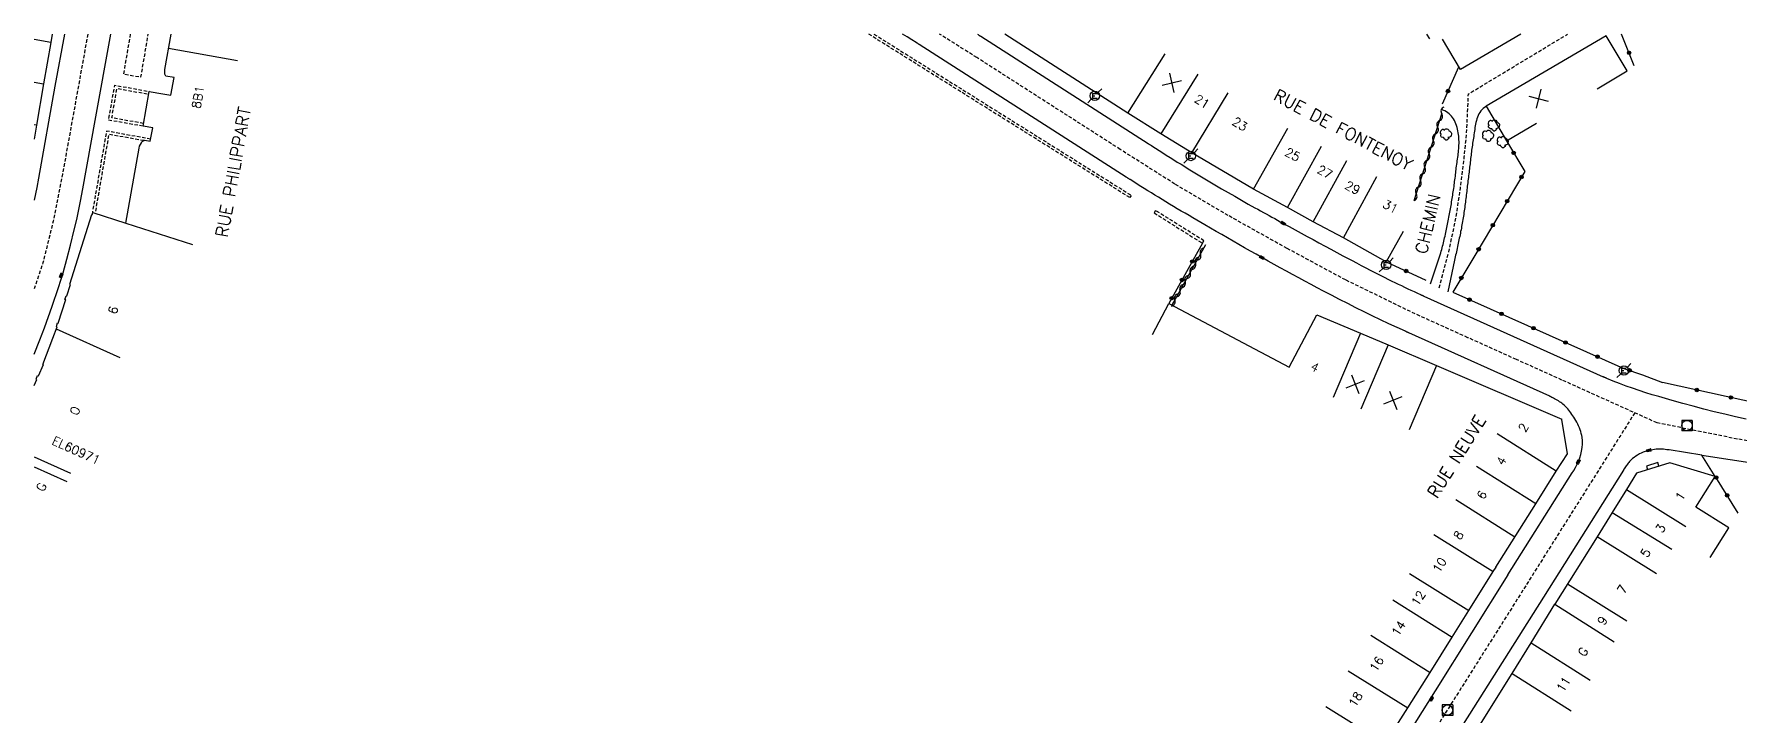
# Model space of a CAD drawing. Header units: millimetres. Extents: x 84999 to 86000, y 139000 to 140000.
# Drawn here: x 85000 to 85243.6, y 139902.6 to 140000 of the extents above; entities that cross this region are included whole.
import ezdxf
from ezdxf.enums import TextEntityAlignment as Align

# ---------------------------------------------------------------- set-up
doc = ezdxf.new("R2010")
doc.units = ezdxf.units.MM
doc.linetypes.add('DASHED', pattern=[0.75, 0.5, -0.25])
doc.layers.get('0').update_dxf_attribs({"linetype": 'CONTINUOUS'})
for name, color, linetype in [('W0001', 6, 'DASHED'), ('W0008', 7, 'CONTINUOUS'), ('W0100', 7, 'CONTINUOUS'), ('W0112', 1, 'DASHED'), ('W0300', 7, 'CONTINUOUS'), ('W0310', 3, 'CONTINUOUS'), ('W0322', 7, 'CONTINUOUS'), ('W0400', 7, 'CONTINUOUS'), ('W0420', 7, 'CONTINUOUS'), ('W0471', 7, 'CONTINUOUS'), ('W0984', 7, 'CONTINUOUS'), ('W0989', 7, 'CONTINUOUS'), ('W0991', 7, 'CONTINUOUS'), ('W1102', 7, 'CONTINUOUS')]:
    doc.layers.add(name, color=color, linetype=linetype)
doc.styles.get("Standard").update_dxf_attribs({"font": 'romans.shx', "width": 0.85})

# ---------------------------------------------------------------- blocks, each defined once
blk = doc.blocks.new('T420')
for p, q in [((0.75, 0.75), (-0.75, 0.75)), ((-0.75, 0.75), (-0.75, -0.75)), ((0.75, 0.75), (0.75, -0.75)), ((0.75, -0.75), (-0.75, -0.75))]:
    blk.add_line(p, q)
blk.add_ellipse((0, 0), major_axis=(-0.53, 0.53), ratio=1, start_param=3.926991, end_param=10.210176)
blk = doc.blocks.new('T400')
for p, q in [((-0.15, 0.3), (0.15, 0.3)), ((-0.15, -0.25), (-0.15, 0.3)), ((-0.15, 0.15), (0.15, 0.15)), ((-0.15, 0), (0.15, 0)), ((0.15, 0.3), (0.15, -0.25)), ((-0.15, -0.15), (0.15, -0.15)), ((-0.15, -0.25), (-0.15, -0.3)), ((-0.15, -0.3), (0.15, -0.3)), ((0.15, -0.3), (0.15, -0.25))]:
    blk.add_line(p, q)
blk = doc.blocks.new('t322o')
at = {"color": 0, "linetype": 'Continuous'}
for radius in [0.25, 0.15]:
    blk.add_circle((0, 0), radius, dxfattribs=at)
blk = doc.blocks.new('t310o')
at = {"color": 0, "linetype": 'Continuous'}
for centre, start, end in [((-0.5, 0.38), 216.8699, 323.1304), ((0.5, -0.37), 36.8699, 143.1303)]:
    blk.add_arc(centre, 0.625, start, end, dxfattribs=at)
blk = doc.blocks.new('T471')
for p, q in [((-0.333334, 0.333334), (-0.333334, -0.333334)), ((-0.333334, 0.333334), (0.333334, 0.333334)), ((-0.333334, 0), (0, 0)), ((0.500001, 0.500001), (1.000002, 1.000002)), ((-0.500001, -0.500001), (-1.000002, -1.000002)), ((-0.333334, -0.333334), (0.333334, -0.333334))]:
    blk.add_line(p, q)
blk.add_ellipse((0, 0), major_axis=(0.471405, 0.471405), ratio=1, start_param=5.4977871438, end_param=11.780972451)
blk = doc.blocks.new('t991o')
at = {"color": 0, "linetype": 'Continuous'}
for p, q in [((-1, 1), (1, -1)), ((-1, -1), (1, 1))]:
    blk.add_line(p, q, dxfattribs=at)
blk = doc.blocks.new('T300')
for p, q in [((-0.8, 0.51), (-0.86, 0.34)), ((-0.86, 0.34), (-0.86, 0.17)), ((-0.86, 0.17), (-0.74, 0.06)), ((-0.69, 0.63), (-0.8, 0.51)), ((-0.8, -0.06), (-0.74, 0.06)), ((-0.74, 0.06), (-0.69, 0.11)), ((-0.57, 0.69), (-0.69, 0.63)), ((-0.46, 0.69), (-0.57, 0.69)), ((-0.29, 0.63), (-0.46, 0.69)), ((-0.29, 0.63), (-0.17, 0.74)), ((-0.23, 0.57), (-0.29, 0.63)), ((-0.17, 0.74), (-0.06, 0.8)), ((-0.06, 0.8), (0.06, 0.8)), ((0.06, 0.8), (0.23, 0.74)), ((0.23, 0.74), (0.34, 0.63)), ((0.34, 0.63), (0.4, 0.51)), ((0.46, 0.46), (0.34, 0.46)), ((0.4, 0.51), (0.4, 0.46)), ((0.57, 0.4), (0.46, 0.46)), ((0.57, 0.4), (0.69, 0.29)), ((0.69, 0.29), (0.74, 0.17)), ((0.74, 0.06), (0.69, -0.17)), ((0.74, 0.17), (0.74, 0.06)), ((-0.8, -0.17), (-0.8, -0.06)), ((-0.8, -0.23), (-0.8, -0.17)), ((-0.74, -0.34), (-0.8, -0.23)), ((-0.69, -0.4), (-0.74, -0.34)), ((-0.51, -0.46), (-0.69, -0.4)), ((-0.4, -0.46), (-0.51, -0.46)), ((-0.4, -0.46), (-0.34, -0.46)), ((-0.34, -0.46), (-0.34, -0.4)), ((-0.34, -0.51), (-0.34, -0.46)), ((-0.29, -0.63), (-0.34, -0.51)), ((-0.17, -0.74), (-0.29, -0.63)), ((-0.06, -0.8), (-0.17, -0.74)), ((0.06, -0.8), (-0.06, -0.8)), ((0.17, -0.74), (0.06, -0.8)), ((0.23, -0.69), (0.17, -0.74)), ((0.29, -0.46), (0.23, -0.46)), ((0.29, -0.63), (0.23, -0.69)), ((0.46, -0.4), (0.29, -0.46)), ((0.34, -0.51), (0.29, -0.63)), ((0.34, -0.51), (0.34, -0.46)), ((0.57, -0.34), (0.46, -0.4)), ((0.63, -0.29), (0.57, -0.34)), ((0.69, -0.17), (0.63, -0.29))]:
    blk.add_line(p, q)

msp = doc.modelspace()

# ---------------------------------------------------------------- linework, layer by layer
at = {"layer": 'W0001', "flags": 128}
for points in [[(85007.66, 140000), (85004.05, 139979.99), (85002.73, 139973.3), (85001.25, 139967.32), (85000, 139963.64)], [(85200.64, 139963.76), (85202, 139968.88), (85203.06, 139973.89), (85203.67, 139978.01), (85204.21, 139982.4), (85204.54, 139985.63), (85204.81, 139991.45), (85218.97, 140000)], [(85212.99, 139921.19), (85159.14, 139835.91), (85128.05, 139786.12), (85115.91, 139766.75), (85088.11, 139722.46), (85058.79, 139675.95)]]:
    msp.add_lwpolyline(points, dxfattribs=at)
at = {"layer": 'W0001'}
for points in [[(85249.09, 139941.12), (85243.22, 139942.16), (85231.75, 139944.47), (85218.16, 139950.59), (85211.66, 139953.52), (85204.74, 139956.64), (85197.22, 139960.03), (85187.29, 139964.88), (85178.92, 139969.38), (85170.51, 139974.09), (85162.88, 139978.59), (85155.1, 139983.52), (85147.55, 139988.36), (85134.62, 139996.64), (85129.3, 140000)], [(85228.56, 139945.91), (85212.99, 139921.19)]]:
    msp.add_lwpolyline(points, dxfattribs=at)
at = {"layer": 'W0008', "flags": 128}
for points in [[(85000, 139954.29), (85000.83, 139956.33), (85001.49, 139958.06), (85002.6, 139961.15), (85003.49, 139963.8), (85004.13, 139965.88), (85004.68, 139967.86), (85005.2, 139969.87), (85005.74, 139972.06), (85006.08, 139973.54), (85006.62, 139976.12), (85006.97, 139977.92), (85008.73, 139987.68), (85010.95, 140000)], [(85004.35, 140000), (85002.98, 139992.56), (85000.62, 139979.41), (85000.37, 139978.08), (85000, 139976.29)], [(85199.41, 139964.31), (85200.88, 139968.75), (85200.94, 139968.99), (85201.01, 139969.23), (85201.07, 139969.48), (85201.13, 139969.72), (85201.19, 139969.96), (85201.24, 139970.2), (85201.3, 139970.44), (85201.36, 139970.68), (85201.41, 139970.92), (85201.47, 139971.16), (85201.52, 139971.41), (85201.58, 139971.65), (85201.63, 139971.89), (85201.68, 139972.13), (85201.73, 139972.38), (85201.78, 139972.62), (85201.83, 139972.86), (85201.88, 139973.11), (85201.93, 139973.35), (85201.98, 139973.59), (85202.03, 139973.84), (85202.07, 139974.08), (85202.12, 139974.32), (85202.16, 139974.57), (85202.2, 139974.81), (85202.25, 139975.05), (85202.29, 139975.29), (85202.33, 139975.54), (85202.37, 139975.78), (85202.41, 139976.02), (85202.45, 139976.27), (85202.49, 139976.51), (85202.53, 139976.75), (85202.57, 139977), (85202.6, 139977.24), (85202.64, 139977.49), (85202.68, 139977.73), (85202.71, 139977.97), (85202.75, 139978.22), (85202.78, 139978.46), (85202.81, 139978.71), (85202.84, 139978.95), (85202.88, 139979.2), (85202.91, 139979.44), (85202.94, 139979.69), (85202.97, 139979.93), (85203, 139980.18), (85203.03, 139980.42), (85203.05, 139980.67), (85203.08, 139980.91), (85203.12, 139981.16), (85203.15, 139981.41), (85203.18, 139981.66), (85203.22, 139981.91), (85203.26, 139982.15), (85203.29, 139982.4), (85203.32, 139982.65), (85203.35, 139982.9), (85203.38, 139983.15), (85203.41, 139983.39), (85203.43, 139983.64), (85203.45, 139983.89), (85203.46, 139984.14), (85203.47, 139984.39), (85203.47, 139984.64), (85203.46, 139984.89), (85203.44, 139985.15), (85203.42, 139985.4), (85203.39, 139985.66), (85203.35, 139985.92), (85203.3, 139986.18), (85203.24, 139986.43), (85203.18, 139986.68), (85203.1, 139986.93), (85203.01, 139987.17), (85202.91, 139987.41), (85202.8, 139987.65), (85202.67, 139987.88), (85202.53, 139988.09), (85202.39, 139988.28), (85202.22, 139988.46), (85202.05, 139988.62), (85201.86, 139988.77), (85201.66, 139988.91), (85201.42, 139989.04), (85201.16, 139989.14), (85200.89, 139989.19)], [(85207.33, 139989.68), (85207.12, 139989.54), (85206.92, 139989.38), (85206.75, 139989.21), (85206.59, 139989.02), (85206.44, 139988.82), (85206.31, 139988.6), (85206.2, 139988.36), (85206.1, 139988.12), (85206.01, 139987.88), (85205.94, 139987.64), (85205.88, 139987.39), (85205.82, 139987.14), (85205.78, 139986.89), (85205.74, 139986.64), (85205.7, 139986.39), (85205.67, 139986.13), (85205.64, 139985.88), (85205.6, 139985.63), (85205.56, 139985.37), (85205.52, 139985.12), (85205.48, 139984.88), (85205.44, 139984.64), (85205.4, 139984.4), (85205.37, 139984.16), (85205.33, 139983.91), (85205.3, 139983.67), (85205.27, 139983.43), (85205.24, 139983.19), (85205.21, 139982.94), (85205.18, 139982.7), (85205.15, 139982.46), (85205.12, 139982.21), (85205.09, 139981.97), (85205.07, 139981.73), (85205.04, 139981.49), (85205.01, 139981.24), (85204.98, 139981), (85204.96, 139980.76), (85204.93, 139980.51), (85204.9, 139980.27), (85204.87, 139980.03), (85204.83, 139979.78), (85204.8, 139979.53), (85204.77, 139979.27), (85204.74, 139979.02), (85204.71, 139978.77), (85204.68, 139978.52), (85204.65, 139978.27), (85204.62, 139978.02), (85204.59, 139977.76), (85204.56, 139977.51), (85204.53, 139977.26), (85204.5, 139977.01), (85204.47, 139976.76), (85204.44, 139976.51), (85204.41, 139976.25), (85204.38, 139976), (85204.34, 139975.75), (85204.31, 139975.5), (85204.28, 139975.25), (85204.24, 139975), (85204.21, 139974.75), (85204.17, 139974.5), (85204.13, 139974.25), (85204.09, 139974), (85204.05, 139973.75), (85204.01, 139973.5), (85203.97, 139973.25), (85203.93, 139973.01), (85203.88, 139972.77), (85203.84, 139972.53), (85203.8, 139972.29), (85203.75, 139972.04), (85203.7, 139971.8), (85203.66, 139971.56), (85203.61, 139971.32), (85203.56, 139971.08), (85203.51, 139970.84), (85203.46, 139970.6), (85203.41, 139970.36), (85203.36, 139970.12), (85203.31, 139969.88), (85203.26, 139969.64), (85203.2, 139969.4), (85203.15, 139969.16), (85203.09, 139968.92), (85203.04, 139968.68), (85202.98, 139968.44), (85202.92, 139968.2), (85202.87, 139967.96), (85202.81, 139967.73), (85201.88, 139963.21)], [(85210.45, 139922.78), (85200.06, 139906.19), (85176.26, 139868.36)], [(85215.54, 139919.58), (85204.07, 139901.46), (85180.26, 139863.51), (85157.01, 139826.51), (85126.35, 139777.66), (85112.83, 139756.23), (85097.36, 139731.57), (85097.25, 139731.35), (85097.18, 139731.13), (85097.12, 139730.75), (85097.11, 139730.38), (85097.13, 139730.15), (85097.19, 139729.93), (85097.33, 139729.57), (85097.5, 139729.22), (85097.63, 139729.03), (85097.78, 139728.86), (85098.02, 139728.66), (85098.28, 139728.49)]]:
    msp.add_lwpolyline(points, dxfattribs=at)
at = {"layer": 'W0008'}
for points in [[(85155.94, 139979.58), (85126.37, 139998.53), (85126.33, 139998.56), (85126.28, 139998.58), (85126.24, 139998.61), (85126.2, 139998.64), (85126.16, 139998.66), (85126.12, 139998.69), (85126.09, 139998.72), (85126.05, 139998.73), (85126, 139998.77), (85125.96, 139998.8), (85125.31, 139999.2), (85124.66, 139999.61), (85124.02, 140000)], [(85134.72, 140000), (85134.79, 139999.94), (85134.91, 139999.84), (85134.94, 139999.83), (85134.96, 139999.81), (85134.99, 139999.8), (85135.02, 139999.78), (85135.04, 139999.77), (85135.07, 139999.75), (85135.09, 139999.73), (85135.12, 139999.72), (85135.15, 139999.7), (85135.17, 139999.69), (85135.17, 139999.69), (85159.08, 139984.38), (85159.13, 139984.33), (85159.18, 139984.3), (85159.23, 139984.27), (85159.29, 139984.23), (85159.34, 139984.2), (85159.39, 139984.17), (85159.44, 139984.14), (85159.49, 139984.11), (85159.54, 139984.08), (85159.59, 139984.05), (85160.11, 139983.7), (85160.63, 139983.38), (85161.16, 139983.05), (85161.67, 139982.72), (85162.2, 139982.38), (85162.72, 139982.05), (85163.24, 139981.72), (85163.77, 139981.41), (85164.29, 139981.08), (85164.81, 139980.75), (85164.81, 139980.75), (85165.76, 139980.17), (85166.7, 139979.61), (85167.65, 139979.05), (85168.59, 139978.48), (85169.55, 139977.92), (85170.5, 139977.38), (85171.45, 139976.83), (85172.41, 139976.28), (85173.37, 139975.73), (85174.33, 139975.2), (85174.33, 139975.2), (85174.73, 139974.98), (85175.13, 139974.75), (85175.54, 139974.53), (85175.94, 139974.31), (85176.34, 139974.09), (85176.74, 139973.86), (85177.15, 139973.64), (85177.55, 139973.42), (85177.95, 139973.2), (85178.35, 139972.97), (85178.35, 139972.97), (85179.2, 139972.52), (85180.05, 139972.05), (85180.91, 139971.58), (85181.77, 139971.11), (85182.62, 139970.64), (85183.47, 139970.19), (85184.33, 139969.72), (85185.18, 139969.27), (85186.04, 139968.8), (85186.89, 139968.34), (85186.89, 139968.34), (85187.54, 139968), (85188.19, 139967.66), (85188.84, 139967.31), (85189.49, 139966.97), (85190.14, 139966.62), (85190.8, 139966.28), (85191.45, 139965.95), (85192.1, 139965.61), (85192.76, 139965.28), (85193.41, 139964.95), (85193.87, 139964.73), (85194.32, 139964.52), (85194.78, 139964.3), (85195.23, 139964.08), (85195.69, 139963.86), (85196.15, 139963.64), (85196.6, 139963.44), (85197.06, 139963.22), (85197.52, 139963.02), (85197.98, 139962.8), (85198.02, 139962.78), (85198.08, 139962.75), (85198.12, 139962.73), (85198.17, 139962.72), (85198.22, 139962.69), (85198.27, 139962.67), (85198.31, 139962.66), (85198.36, 139962.62), (85198.41, 139962.61), (85198.46, 139962.58), (85198.46, 139962.58), (85224.05, 139951.06)], [(85210.45, 139922.78), (85219.64, 139937.34), (85219.66, 139937.38), (85219.68, 139937.42), (85219.7, 139937.45), (85219.73, 139937.48), (85219.74, 139937.52), (85219.77, 139937.55), (85219.79, 139937.58), (85219.81, 139937.62), (85219.83, 139937.66), (85219.85, 139937.69), (85220.09, 139938.11), (85220.32, 139938.56), (85220.52, 139939.02), (85220.7, 139939.48), (85220.85, 139939.97), (85220.97, 139940.45), (85221.05, 139940.94), (85221.09, 139941.44), (85221.09, 139941.92), (85221.04, 139942.41), (85221.04, 139942.41), (85220.99, 139942.69), (85220.93, 139942.97), (85220.85, 139943.23), (85220.76, 139943.5), (85220.66, 139943.78), (85220.54, 139944.03), (85220.41, 139944.3), (85220.28, 139944.56), (85220.15, 139944.81), (85220, 139945.06), (85219.87, 139945.28), (85219.73, 139945.48), (85219.59, 139945.69), (85219.45, 139945.89), (85219.3, 139946.09), (85219.15, 139946.28), (85218.99, 139946.47), (85218.82, 139946.66), (85218.65, 139946.83), (85218.47, 139947), (85218.47, 139947), (85218.31, 139947.14), (85218.16, 139947.27), (85217.99, 139947.39), (85217.82, 139947.5), (85217.65, 139947.61), (85217.48, 139947.72), (85217.3, 139947.83), (85217.12, 139947.92), (85216.94, 139948.02), (85216.75, 139948.11), (85216.75, 139948.11), (85216.72, 139948.12), (85216.68, 139948.14), (85216.65, 139948.16), (85216.62, 139948.17), (85216.58, 139948.19), (85216.55, 139948.2), (85216.52, 139948.22), (85216.48, 139948.23), (85216.45, 139948.25), (85216.41, 139948.27), (85196.32, 139957.31), (85196.27, 139957.34), (85196.22, 139957.36), (85196.16, 139957.39), (85196.11, 139957.41), (85196.05, 139957.44), (85196.01, 139957.45), (85195.95, 139957.48), (85195.9, 139957.5), (85195.84, 139957.53), (85195.8, 139957.55), (85194.61, 139958.09), (85193.43, 139958.64), (85192.25, 139959.2), (85191.08, 139959.77), (85189.91, 139960.34), (85188.74, 139960.92), (85187.58, 139961.5), (85186.41, 139962.09), (85185.26, 139962.7), (85184.1, 139963.3), (85184.1, 139963.3), (85183.22, 139963.77), (85182.34, 139964.23), (85181.45, 139964.7), (85180.57, 139965.19), (85179.69, 139965.67), (85178.81, 139966.14), (85177.94, 139966.62), (85177.06, 139967.11), (85176.19, 139967.59), (85175.31, 139968.09), (85174.49, 139968.55), (85173.67, 139969.02), (85172.85, 139969.48), (85172.04, 139969.95), (85171.22, 139970.41), (85170.41, 139970.88), (85169.59, 139971.36), (85168.77, 139971.83), (85167.96, 139972.3), (85167.15, 139972.77), (85166.59, 139973.09), (85166.03, 139973.42), (85165.47, 139973.75), (85164.91, 139974.08), (85164.36, 139974.41), (85163.8, 139974.73), (85163.24, 139975.06), (85162.69, 139975.39), (85162.13, 139975.73), (85161.58, 139976.06), (85161.07, 139976.38), (85160.56, 139976.69), (85160.05, 139977), (85159.54, 139977.31), (85159.03, 139977.62), (85158.52, 139977.94), (85158.02, 139978.25), (85157.52, 139978.58), (85157.01, 139978.89), (85156.51, 139979.22), (85156.45, 139979.25), (85156.39, 139979.28), (85156.34, 139979.33), (85156.28, 139979.36), (85156.22, 139979.39), (85156.16, 139979.44), (85156.11, 139979.47), (85156.05, 139979.5), (85155.99, 139979.55), (85155.94, 139979.58)], [(85244.45, 139945), (85242.94, 139945.34), (85241.43, 139945.7), (85239.92, 139946.06), (85238.41, 139946.45), (85236.91, 139946.84), (85235.41, 139947.25), (85233.91, 139947.67), (85232.96, 139947.94), (85232.02, 139948.22), (85231.06, 139948.5), (85230.12, 139948.78), (85229.18, 139949.08), (85228.24, 139949.41), (85227.31, 139949.73), (85226.39, 139950.08), (85225.48, 139950.44), (85224.57, 139950.83), (85224.52, 139950.84), (85224.47, 139950.88), (85224.41, 139950.89), (85224.36, 139950.92), (85224.3, 139950.94), (85224.26, 139950.97), (85224.2, 139950.98), (85224.15, 139951.02), (85224.1, 139951.03), (85224.05, 139951.06)], [(85240.06, 139936.8), (85238.16, 139939.86), (85233.45, 139940.61), (85233.42, 139940.61), (85233.4, 139940.61), (85233.37, 139940.61), (85233.34, 139940.62), (85233.31, 139940.62), (85233.28, 139940.62), (85233.25, 139940.64), (85233.23, 139940.64), (85233.2, 139940.64), (85233.16, 139940.64), (85233.16, 139940.64), (85232.91, 139940.69), (85232.66, 139940.7), (85232.4, 139940.72), (85232.14, 139940.72), (85231.88, 139940.72), (85231.62, 139940.7), (85231.37, 139940.67), (85231.12, 139940.64), (85230.86, 139940.59), (85230.6, 139940.55), (85230.6, 139940.55), (85230.32, 139940.47), (85230.04, 139940.38), (85229.76, 139940.27), (85229.48, 139940.16), (85229.22, 139940.03), (85228.96, 139939.88), (85228.72, 139939.72), (85228.48, 139939.55), (85228.25, 139939.36), (85228.03, 139939.17), (85228.03, 139939.17), (85227.92, 139939.06), (85227.82, 139938.94), (85227.71, 139938.83), (85227.62, 139938.7), (85227.52, 139938.58), (85227.42, 139938.45), (85227.33, 139938.33), (85227.24, 139938.19), (85227.16, 139938.06), (85227.07, 139937.92), (85227.05, 139937.91), (85227.04, 139937.89), (85227.02, 139937.86), (85227.01, 139937.84), (85227, 139937.81), (85226.98, 139937.8), (85226.97, 139937.77), (85226.95, 139937.75), (85226.94, 139937.73), (85226.93, 139937.7), (85215.54, 139919.58)], [(85232, 139938.3), (85231.84, 139938.8), (85230.22, 139938.27), (85230.38, 139937.78)], [(85238.16, 139939.86), (85261.16, 139936.34)]]:
    msp.add_lwpolyline(points, dxfattribs=at)
at = {"layer": 'W0100', "flags": 128}
for points in [[(85002.6, 140000), (85002.41, 139998.82), (85001.36, 139992.9), (85000.33, 139986.99), (85000, 139984.98)], [(85000, 139949.81), (85000.37, 139950.69), (85000.28, 139950.73), (85000.49, 139951.23), (85000.64, 139951.17), (85001.33, 139952.79), (85001.25, 139952.82), (85002.68, 139956.56), (85003.28, 139958.2), (85003.19, 139958.23), (85003.35, 139958.74), (85003.44, 139958.71), (85004.51, 139962.08), (85004.41, 139962.11), (85004.57, 139962.63), (85004.68, 139962.6), (85005.2, 139964.26), (85005.11, 139964.3), (85008.23, 139974.22), (85008.29, 139974.2), (85008.39, 139974.51), (85013.1, 139973), (85014.99, 139983.69), (85015.07, 139983.98), (85015.31, 139984.48), (85015.38, 139984.57), (85015.45, 139984.64), (85015.8, 139984.85), (85016.59, 139984.71), (85016.93, 139986.61), (85015.56, 139986.85), (85016.44, 139991.82), (85018.36, 139991.48), (85019.52, 139991.27), (85019.98, 139993.8), (85018.81, 139994.01), (85018.68, 139994.29), (85018.65, 139994.46), (85018.66, 139994.83), (85018.67, 139994.96), (85019.57, 140000)], [(85199.28, 139999.34), (85198.88, 140000)], [(85212.27, 140000), (85203.66, 139994.95), (85201.12, 139999.26)], [(85223.21, 139992.17), (85227.48, 139994.76), (85224.47, 139999.74), (85207.33, 139989.69), (85210.24, 139984.76), (85214.55, 139987.3)], [(85192.93, 139898.67), (85196.14, 139903.78), (85199.34, 139908.84), (85202.51, 139913.88), (85204.86, 139917.65), (85208.36, 139923.24), (85208.76, 139923.87)], [(85172.44, 139838.04), (85168.22, 139840.73), (85170.97, 139845.05), (85173.67, 139849.32), (85176.33, 139853.53), (85179.26, 139858.2), (85182.22, 139862.89), (85186.23, 139869.2), (85188.8, 139873.27), (85191.26, 139877.16), (85193.74, 139881.09), (85196.27, 139885.12), (85199.34, 139890.02), (85202.57, 139895.06), (85205.73, 139900.17), (85211.05, 139908.68), (85213.76, 139913.05), (85217.16, 139918.56)]]:
    msp.add_lwpolyline(points, dxfattribs=at)
at = {"layer": 'W0100'}
for points in [[(85195.5, 139971.83), (85193.07, 139967.47), (85186.97, 139970.88), (85182.63, 139973.17), (85178.99, 139975.23), (85174.13, 139977.84), (85165.33, 139983.06), (85160.91, 139985.75), (85156.18, 139988.7), (85138.59, 140000)], [(85159.68, 139957.11), (85162.02, 139961.53), (85179.21, 139952.41), (85183.16, 139959.92), (85189.38, 139957.3), (85193.34, 139955.61), (85200.27, 139952.67), (85218.14, 139945)], [(85208.74, 139923.88), (85214.45, 139932.91), (85217.36, 139937.56), (85218.96, 139940.03), (85218.13, 139944.97)], [(85239.34, 139925.23), (85242, 139929.47), (85237.3, 139932.41), (85240.06, 139936.8), (85233.55, 139938.78), (85228.83, 139937.28), (85227.37, 139934.97), (85225.34, 139931.69), (85223.17, 139928.2), (85217.16, 139918.56)]]:
    msp.add_lwpolyline(points, dxfattribs=at)
at = {"layer": 'W0112', "flags": 128}
for points in [[(85013.73, 140000), (85012.76, 139994.3), (85015.26, 139993.87), (85016.3, 140000)], [(85015.55, 139986.84), (85010.64, 139987.71), (85011.52, 139992.7), (85016.44, 139991.82)], [(85015.62, 139987.23), (85011.1, 139988.04), (85011.84, 139992.24), (85016.37, 139991.43)], [(85016.65, 139985.01), (85010.33, 139986.14), (85008.32, 139974.52)], [(85015.68, 139984.78), (85010.66, 139985.68), (85008.71, 139974.45)]]:
    msp.add_lwpolyline(points, dxfattribs=at)
at = {"layer": 'W0112'}
for points in [[(85156.46, 139976.64), (85119.17, 140000)], [(85119.92, 140000), (85156.67, 139976.97), (85156.46, 139976.64)], [(85166.84, 139970.12), (85167.05, 139970.47), (85160.13, 139974.81), (85159.92, 139974.47), (85166.84, 139970.12)]]:
    msp.add_lwpolyline(points, dxfattribs=at)
at = {"layer": 'W0310', "flags": 128}
msp.add_lwpolyline([(85197.06, 139976.23), (85201.06, 139988.75)], dxfattribs=at)
at = {"layer": 'W0310'}
msp.add_lwpolyline([(85167.28, 139969.89), (85162.46, 139961.28)], dxfattribs=at)
at = {"layer": 'W0322', "flags": 128}
for points in [[(85228.49, 139995.46), (85226.67, 140000)], [(85201.09, 139990.04), (85203.42, 139995.32)], [(85210.24, 139984.76), (85212.84, 139980.37), (85205.73, 139968.36)], [(85193.07, 139967.47), (85198.75, 139964.86)]]:
    msp.add_lwpolyline(points, dxfattribs=at)
at = {"layer": 'W0322'}
for points in [[(85166.84, 139970.12), (85162.02, 139961.53)], [(85205.73, 139968.36), (85202.57, 139963.14), (85226.99, 139952.25), (85229.66, 139951.34), (85232.52, 139950.23)], [(85257.11, 139945.22), (85255.47, 139945.17), (85232.54, 139950.25)], [(85243.32, 139931.56), (85240.14, 139936.73)]]:
    msp.add_lwpolyline(points, dxfattribs=at)
at = {"layer": 'W1102', "flags": 128}
for points in [[(85002.41, 139998.82), (85000, 139999.23)], [(85019.21, 139997.99), (85029.06, 139996.24)], [(85000, 139993.14), (85001.36, 139992.9)], [(85000.33, 139986.99), (85000, 139987.04)], [(85013.1, 139973), (85022.63, 139969.97)], [(85003.14, 139957.89), (85012.26, 139953.79)], [(85000, 139939.63), (85005.21, 139937.28)], [(85000, 139938.18), (85004.68, 139936.1)], [(85199.88, 139928.54), (85208.36, 139923.24)], [(85196.38, 139922.95), (85204.86, 139917.65)], [(85194.03, 139919.18), (85202.51, 139913.88)], [(85217.16, 139918.56), (85225.61, 139913.21)], [(85190.86, 139914.14), (85199.34, 139908.84)], [(85213.76, 139913.05), (85222.21, 139907.7)], [(85187.66, 139909.08), (85196.14, 139903.78)], [(85211.05, 139908.68), (85219.5, 139903.33)], [(85184.45, 139903.97), (85192.93, 139898.67)]]:
    msp.add_lwpolyline(points, dxfattribs=at)
at = {"layer": 'W1102'}
for points in [[(85156.18, 139988.7), (85161.52, 139997.16)], [(85166.16, 139994.27), (85160.91, 139985.75)], [(85165.33, 139983.06), (85170.48, 139991.62)], [(85174.13, 139977.84), (85179.04, 139986.56)], [(85178.99, 139975.23), (85183.84, 139983.98)], [(85182.63, 139973.17), (85187.45, 139981.94)], [(85186.97, 139970.88), (85191.75, 139979.66)], [(85189.38, 139957.3), (85185.48, 139948.08)], [(85193.34, 139955.61), (85189.45, 139946.41)], [(85200.27, 139952.67), (85196.34, 139943.48)], [(85217.36, 139937.56), (85208.91, 139942.92)], [(85214.45, 139932.91), (85205.98, 139938.22)], [(85227.37, 139934.97), (85235.85, 139929.67)], [(85211.44, 139928.14), (85202.99, 139933.48)], [(85225.34, 139931.69), (85233.83, 139926.42)], [(85231.66, 139922.92), (85223.17, 139928.2)], [(85227.45, 139916.16), (85218.96, 139921.45)]]:
    msp.add_lwpolyline(points, dxfattribs=at)

# ---------------------------------------------------------------- block references
at = {"layer": 'W0300'}
for p in [(85208.49, 139986.95), (85201.65, 139985.67), (85207.66, 139985.46), (85209.75, 139984.57)]:
    msp.add_blockref('T300', p, dxfattribs=at)
at = {"layer": 'W0310'}
for p, rotation in [((85200.41, 139986.71), 72.2696610060277), ((85201.01, 139988.61), 72.2696610060277), ((85199.8, 139984.8), 72.2696610060277), ((85199.19, 139982.9), 72.2696610060277), ((85198.58, 139980.99), 72.2696610060277), ((85197.36, 139977.18), 72.2696610060277), ((85197.97, 139979.09), 72.2696610060277), ((85165.82, 139967.27), 240.7552674047363), ((85166.55, 139968.58), 240.7552674047363), ((85164.35, 139964.66), 240.7552674047363), ((85165.08, 139965.96), 240.7552674047363), ((85163.62, 139963.35), 240.7552674047363), ((85162.88, 139962.04), 240.7552674047363)]:
    msp.add_blockref('t310o', p, dxfattribs=dict(at, rotation=rotation))
at = {"layer": 'W0322'}
for p, rotation in [((85227.75, 139997.32), 111.841576071861), ((85201.9, 139991.87), 66.23192381788499), ((85211.26, 139983.04), 300.583667950875), ((85212.38, 139979.59), 239.4051474613015), ((85210.34, 139976.15), 239.4051474613015), ((85208.3, 139972.71), 239.4051474613015), ((85206.27, 139969.26), 239.4051474613015), ((85165.38, 139967.51), 240.7109508814083), ((85163.91, 139964.89), 240.7109508814083), ((85203.8, 139965.17), 238.7720358718026), ((85162.44, 139962.28), 240.7109508814083), ((85204.96, 139962.07), 335.9661957820571), ((85209.53, 139960.04), 335.9661957820571), ((85214.1, 139958), 335.9661957820571), ((85218.66, 139955.96), 335.9661957820571), ((85223.23, 139953.93), 335.9661957820571), ((85227.83, 139951.97), 341.265149982626), ((85237.42, 139949.17), 167.5126048300247), ((85242.3, 139948.09), 167.5126048300247), ((85240.18, 139936.67), 121.5833281960306), ((85241.75, 139934.12), 121.5833281960306)]:
    msp.add_blockref('t322o', p, dxfattribs=dict(at, rotation=rotation))
msp.add_blockref('t322o', (85195.91, 139966.16), dxfattribs=at)
at = {"layer": 'W0400'}
for p, rotation in [((85178.36, 139972.97), 240.7153969320428), ((85175.31, 139968.1), 60.71539693198255), ((85003.87, 139965.53), 163.4795777366323), ((85220.48, 139938.92), 334.0260312918118), ((85230.6, 139940.55), 100.7195195771472), ((85199.52, 139905.06), 147.8280349943981)]:
    msp.add_blockref('T400', p, dxfattribs=dict(at, rotation=rotation))
at = {"layer": 'W0420'}
for p in [(85236.02, 139944.08), (85201.81, 139903.45)]:
    msp.add_blockref('T420', p, dxfattribs=at)
at = {"layer": 'W0471'}
for p in [(85151.45, 139991.2), (85165.18, 139982.59), (85193.07, 139967.03), (85227.02, 139951.94)]:
    msp.add_blockref('T471', p, dxfattribs=at)
at = {"layer": 'W0991'}
for p, rotation in [((85162.44, 139993.04), 328.0035525197999), ((85214.81, 139990.78), 300.5836679508097), ((85188.64, 139950), 336.9240781286093), ((85194.05, 139947.71), 337.0279109762505)]:
    msp.add_blockref('t991o', p, dxfattribs=dict(at, rotation=rotation))

# ---------------------------------------------------------------- texts
at = {"layer": 'W0984'}
msp.add_text('EL60971', height=1.25, rotation=335.772, dxfattribs=at).set_placement((85006, 139940.55), align=Align.MIDDLE)
at = {"layer": 'W0989'}
for s, rotation, p in [('RUE DE FONTENOY', 332, (85186.9, 139986.31)), ('RUE PHILIPPART', 79.772, (85028.44, 139980.3)), ('CHEMIN', 76.7174, (85199, 139972.91)), ('RUE NEUVE', 58, (85203.12, 139939.69))]:
    msp.add_text(s, height=1.75, rotation=rotation, dxfattribs=at).set_placement(p, align=Align.MIDDLE)
at = {"layer": 'W0991'}
for s, rotation, p in [('8B1', 79.9886, (85023.39, 139991)), ('21', 328, (85166.78, 139990.38)), ('23', 328, (85172.18, 139987.15)), ('25', 332, (85179.71, 139982.8)), ('27', 332, (85184.32, 139980.31)), ('29', 332, (85188.28, 139978.06)), ('31', 332, (85193.68, 139975.37)), ('6', 72.562, (85011.28, 139960.57)), ('4', 332, (85182.88, 139952.44)), ('O', 68.8584, (85005.85, 139946.2)), ('2', 59, (85212.65, 139943.81)), ('4', 59, (85209.51, 139939.04)), ('G', 68.8584, (85001.04, 139935.31)), ('6', 59, (85206.72, 139934.18)), ('1', 58, (85235.05, 139934)), ('3', 58, (85232.26, 139929.42)), ('8', 59, (85203.39, 139928.43)), ('10', 57.9207, (85200.68, 139924.16)), ('5', 58, (85230.1, 139925.91)), ('12', 57.9207, (85197.65, 139919.43)), ('7', 58, (85226.78, 139920.7)), ('14', 57.9207, (85194.84, 139915.12)), ('9', 58, (85223.95, 139916.23)), ('G', 57.9207, (85221.18, 139911.77)), ('16', 57.9207, (85191.71, 139910.05)), ('11', 57.9207, (85218.38, 139907.13)), ('18', 57.9207, (85188.69, 139904.98))]:
    msp.add_text(s, height=1.25, rotation=rotation, dxfattribs=at).set_placement(p, align=Align.MIDDLE)

doc.saveas('drawing.dxf')
